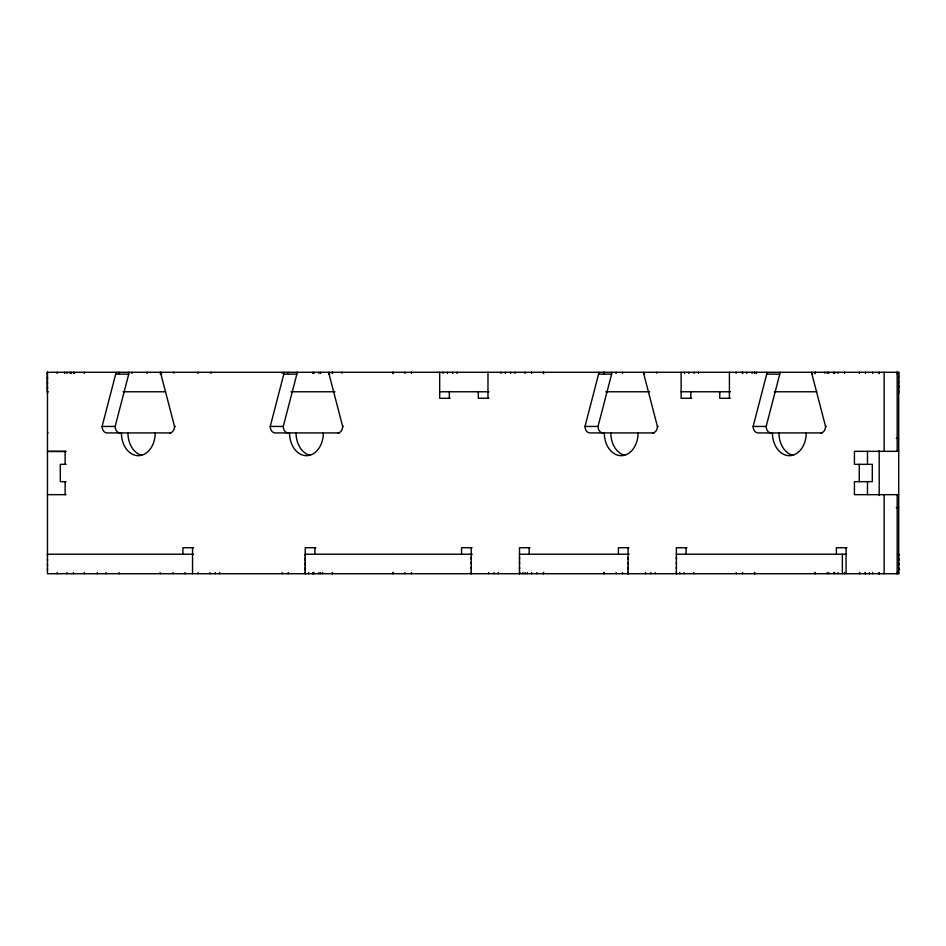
<?xml version="1.0" encoding="UTF-8"?>
<svg xmlns="http://www.w3.org/2000/svg" width="946" height="946" viewBox="0 0 946 946"><rect width="100%" height="100%" fill="white"/><g stroke="black" fill="none" stroke-linecap="round" stroke-linejoin="round"><path stroke-width="1.42" d="M47.466 570.473L47.466 568.842M47.466 565.59L47.466 563.97M47.466 560.718L47.466 559.098M47.466 555.846L47.466 554.226L193.492 554.226M47.466 393.394L47.466 391.774M47.466 388.522L47.466 386.902M47.466 383.65L47.466 382.03M47.466 378.778L47.466 377.158M47.466 373.906L47.466 372.275L47.466 573.714L898.7 573.714L898.7 372.275L47.3 372.275L47.3 391.774L48.116 391.774M305.239 572.094L305.239 573.714L305.239 547.722L315.834 547.722M305.239 567.222L305.239 570.473M305.239 562.35L305.239 565.59M305.239 557.478L305.239 560.718M439.677 372.275L439.677 398.278L450.154 398.278M452.72 373.504L452.72 372.275M471.226 572.094L471.226 573.714L471.226 547.722M471.226 568.842L471.226 567.222M471.226 563.97L471.226 562.35M471.226 559.098L471.226 557.478M501.013 373.504L501.013 372.275M519.508 572.094L519.508 573.714L519.508 547.722L529.985 547.722M519.508 568.842L519.508 567.222M519.508 563.97L519.508 562.35M519.508 559.098L519.508 557.478M628.085 572.094L628.085 573.714L628.085 547.722M628.085 568.842L628.085 567.222M628.085 563.97L628.085 562.35M628.085 559.098L628.085 557.478M676.378 572.094L676.378 573.714L676.378 547.722L686.855 547.722M676.378 568.842L676.378 567.222M676.378 563.97L676.378 562.35M676.378 559.098L676.378 557.478M681.12 372.275L681.12 398.278L691.597 398.278M694.163 373.504L694.163 372.275M742.456 373.504L742.456 372.275M867.47 494.663L867.482 481.668M898.7 388.522L898.7 385.282L898.7 386.902M898.7 383.65L898.7 380.398M898.7 378.778L898.7 375.527M898.7 373.906L898.7 372.275M898.7 393.394L898.7 390.154M898.7 573.714L898.7 572.496M898.7 568.842L898.7 570.06L898.7 567.624M898.7 562.752L898.7 565.188L898.7 563.367M898.7 559.098L898.7 560.316L898.7 557.88M879.201 573.11L879.201 573.714L879.201 572.496L879.272 573.714M170.966 432.925L106.922 432.925A6.504 4.825 90 0 1 102.097 426.433L115.696 374.143A6.504 4.836 -90 0 0 115.897 372.275M119.965 432.925A6.504 4.825 90 0 1 115.14 426.433L128.739 374.143A6.504 4.836 -90 0 0 128.94 372.275M339.46 432.925L275.05 432.925A6.504 4.825 -90 0 1 270.225 426.433L283.824 374.143A6.504 4.836 90 0 0 284.025 372.275M288.092 432.925A6.504 4.825 90 0 1 283.268 426.433L296.867 374.143A6.504 4.836 -90 0 0 297.068 372.275M654.218 432.925L589.819 432.925A6.504 4.825 -90 0 1 584.983 426.433L598.582 374.143A6.504 4.836 -90 0 0 598.783 372.275M602.862 432.925A6.504 4.825 -90 0 1 598.026 426.433L611.624 374.143A6.504 4.836 -90 0 0 611.837 372.275M822.358 432.925L757.947 432.925A6.504 4.825 -90 0 1 753.122 426.433L766.721 374.143A6.504 4.836 -90 0 0 766.922 372.275M770.99 432.925A6.504 4.825 -90 0 1 766.165 426.433L779.764 374.143A6.504 4.836 -90 0 0 779.965 372.275M115.696 374.143L128.739 374.143M160.725 372.275A6.504 4.825 90 0 0 160.926 374.143L161.742 374.143M283.824 374.143L296.867 374.143M328.853 372.275A6.504 4.825 90 0 0 329.054 374.143L329.87 374.143M598.582 374.143L611.624 374.143M643.611 372.275A6.504 4.825 -90 0 0 643.824 374.143L644.628 374.143M766.721 374.143L779.764 374.143M811.751 372.275A6.504 4.825 90 0 0 811.952 374.143L812.768 374.143M123.098 391.774L165.515 391.774M291.037 391.774L335.002 391.774M439.677 391.774L489.058 391.774M605.736 391.774L649.725 391.774M681.12 391.774L730.501 391.774M774.313 391.774L816.753 391.774M488.905 398.278L478.309 398.278L478.309 391.774M730.229 398.278L719.752 398.278L719.752 391.774M102.097 426.433L115.14 426.433M169.701 432.925A6.504 4.825 -90 0 0 174.525 426.433L175.341 426.433M270.225 426.433L283.268 426.433M337.828 432.925A6.504 4.825 90 0 0 342.653 426.433L343.469 426.433M584.983 426.433L598.026 426.433M652.586 432.925A6.504 4.825 -90 0 0 657.423 426.433L658.239 426.433M753.122 426.433L766.165 426.433M820.726 432.925A6.504 4.825 90 0 0 825.551 426.433L826.366 426.433M47.466 432.925L48.069 432.925M896.264 438.341L898.7 438.341M47.43 451.337L65.948 451.337M898.7 451.337L854.427 451.337L854.427 464.332L872.295 464.332L872.295 481.668L854.427 481.668L854.427 494.663L898.7 494.663M47.466 451.502L65.735 451.502M66.019 464.332L60.308 464.332L60.308 481.668L66.019 481.668M47.43 494.663L65.948 494.663M896.264 507.659L898.7 507.659M193.492 547.722L182.897 547.722L182.897 554.226M472.042 547.722L461.565 547.722L461.565 554.226M628.901 547.722L618.424 547.722L618.424 554.226M846.871 547.722L836.394 547.722L836.394 554.226M472.314 554.226L305.239 554.226L305.239 555.846M519.508 554.226L629.173 554.226M676.378 554.226L846.433 554.226M898.227 554.226L898.7 555.444L898.7 554.226L898.7 554.829M811.952 374.143L825.551 426.433M643.824 374.143L657.423 426.433M329.054 374.143L342.653 426.433M160.926 374.143L174.525 426.433M867.47 451.337L867.482 464.332M897.175 372.275L897.175 451.337M897.175 494.663L897.175 573.714M896.843 372.275L896.843 373.504M896.843 572.496L896.843 573.714M884.132 372.275L884.132 451.337M884.132 494.663L884.132 573.714M879.201 450.533L879.201 495.468M872.709 372.275L872.709 373.504M872.709 572.496L872.709 573.714M869.409 572.496L869.409 573.714M865.495 372.275L865.495 373.504M865.495 572.496L865.495 573.714M865.058 572.496L865.058 573.714M859.748 572.496L859.748 573.714M859.37 372.275L859.37 373.504M859.252 464.332L859.252 481.668M859.37 572.496L859.37 573.714M846.055 547.722L846.055 573.714M844.553 372.275L844.553 373.504M844.553 572.496L844.553 573.714M842.366 554.226L842.366 573.714M838.05 372.275L838.05 373.504M838.05 572.496L838.05 573.714M834.869 372.275L834.869 373.504M834.869 572.496L834.869 573.714M833.615 372.275L833.615 373.504M833.615 572.496L833.615 573.714M828.743 372.275L828.743 373.504M828.743 572.496L828.743 573.714M827.111 372.275L827.111 373.504M827.111 572.496L827.111 573.714M815.31 372.275L815.31 373.504M815.31 572.496L815.31 573.714M815.038 372.275L815.038 373.504M815.038 572.496L815.038 573.714M756.457 372.275L756.457 373.504M754.719 372.275L754.719 373.504M754.719 572.496L754.719 573.714M754.447 372.275L754.447 373.504M754.447 572.496L754.447 573.714M752.117 372.275L752.117 373.504M746.808 372.275L746.808 373.504M742.634 372.275L742.634 373.504M742.634 572.496L742.634 573.714M736.142 372.275L736.142 373.504M736.142 572.496L736.142 573.714M729.413 372.275L729.413 398.278M698.515 372.275L698.515 373.504M693.773 572.496L693.773 573.714M690.781 391.774L690.781 398.278M688.854 372.275L688.854 373.504M686.039 547.722L686.039 554.226M684.514 372.275L684.514 373.504M684.112 572.496L684.112 573.714M679.76 572.496L679.76 573.714M655.14 572.496L655.14 573.714M650.789 572.496L650.789 573.714M645.479 572.496L645.479 573.714M627.955 572.496L627.955 573.714M622.539 372.275L622.539 373.504M622.539 572.496L622.539 573.714M616.035 372.275L616.035 373.504M616.035 572.496L616.035 573.714M604.234 372.275L604.234 373.504M604.234 572.496L604.234 573.714M603.962 372.275L603.962 373.504M603.962 572.496L603.962 573.714M543.643 372.275L543.643 373.504M543.643 572.496L543.643 573.714M543.371 372.275L543.371 373.504M543.371 572.496L543.371 573.714M536.902 572.496L536.902 573.714M531.569 372.275L531.569 373.504M531.569 572.496L531.569 573.714M529.169 547.722L529.169 554.226M527.241 572.496L527.241 573.714M525.065 372.275L525.065 373.504M525.065 572.496L525.065 573.714M522.902 572.496L522.902 573.714M519.65 572.496L519.65 573.714M515.014 372.275L515.014 373.504M510.663 372.275L510.663 373.504M505.353 372.275L505.353 373.504M498.27 572.496L498.27 573.714M493.93 572.496L493.93 573.714M488.621 572.496L488.621 573.714M487.97 372.275L487.97 398.278M457.072 372.275L457.072 373.504M449.338 391.774L449.338 398.278M447.411 372.275L447.411 373.504M443.059 372.275L443.059 373.504M411.463 372.275L411.463 373.504M411.463 572.496L411.463 573.714M404.959 372.275L404.959 373.504M404.959 572.496L404.959 573.714M393.158 372.275L393.158 373.504M393.158 572.496L393.158 573.714M392.886 372.275L392.886 373.504M392.886 572.496L392.886 573.714M332.566 372.275L332.566 373.504M332.566 572.496L332.566 573.714M332.294 372.275L332.294 373.504M332.294 572.496L332.294 573.714M322.633 572.496L322.633 573.714M320.493 372.275L320.493 373.504M320.493 572.496L320.493 573.714M318.861 372.275L318.861 373.504M318.861 572.496L318.861 573.714M314.9 547.722L314.9 554.226M313.989 372.275L313.989 373.504M313.989 572.496L313.989 573.714M312.972 572.496L312.972 573.714M312.736 372.275L312.736 373.504M312.736 572.496L312.736 573.714M308.621 572.496L308.621 573.714M288.223 372.275L288.223 373.504M288.223 572.496L288.223 573.714M282.097 372.275L282.097 373.504M282.097 572.496L282.097 573.714M219.614 572.496L219.614 573.714M215.262 572.496L215.262 573.714M210.993 372.275L210.993 373.504M209.953 572.496L209.953 573.714M197.998 372.275L197.998 373.504M197.998 572.496L197.998 573.714M192.546 547.722L192.546 573.714M185.002 572.496L185.002 573.714M173.094 572.496L173.094 573.714M160.099 372.275L160.099 373.504M160.099 572.496L160.099 573.714M147.103 372.275L147.103 373.504M132.038 372.275L132.038 373.504M119.042 372.275L119.042 373.504M119.042 572.496L119.042 573.714M106.047 572.496L106.047 573.714M97.284 572.496L97.284 573.714M84.289 372.275L84.289 373.504M84.289 572.496L84.289 573.714M74.344 372.275L74.344 373.504M73.457 372.275L73.457 373.504M73.457 572.496L73.457 573.714M71.293 372.275L71.293 373.504M70.004 372.275L70.004 373.504M66.953 372.275L66.953 373.504M66.953 572.496L66.953 573.714M65.132 451.337L65.132 464.332M65.132 481.668L65.132 494.663M64.695 372.275L64.695 373.504M57.209 372.275L57.209 373.504M57.209 572.496L57.209 573.714M155.215 432.925A22.739 16.898 90 0 1 138.305 455.676A22.739 16.898 90 0 1 121.407 432.925M173.816 373.221A6.504 4.825 90 0 1 173.768 372.275M323.343 432.925A22.739 16.898 -90 0 1 306.445 455.676A22.739 16.898 -90 0 1 289.535 432.925M341.955 373.221A6.504 4.825 90 0 1 341.896 372.275M638.101 432.925A22.739 16.898 -90 0 1 621.203 455.676A22.739 16.898 -90 0 1 604.305 432.925M656.713 373.221A6.504 4.825 90 0 1 656.666 372.275M806.24 432.925A22.739 16.898 90 0 1 789.331 455.676A22.739 16.898 90 0 1 772.433 432.925M824.841 373.221A6.504 4.825 -90 0 1 824.794 372.275M792.783 455.286A22.739 16.898 -90 0 1 778.96 432.925M624.644 455.286A22.739 16.898 -90 0 1 610.82 432.925M141.758 455.286A22.739 16.898 90 0 1 127.935 432.925M309.886 455.286A22.739 16.898 -90 0 1 296.063 432.925M879.201 372.275L879.201 373.504L879.201 372.275"/></g></svg>
